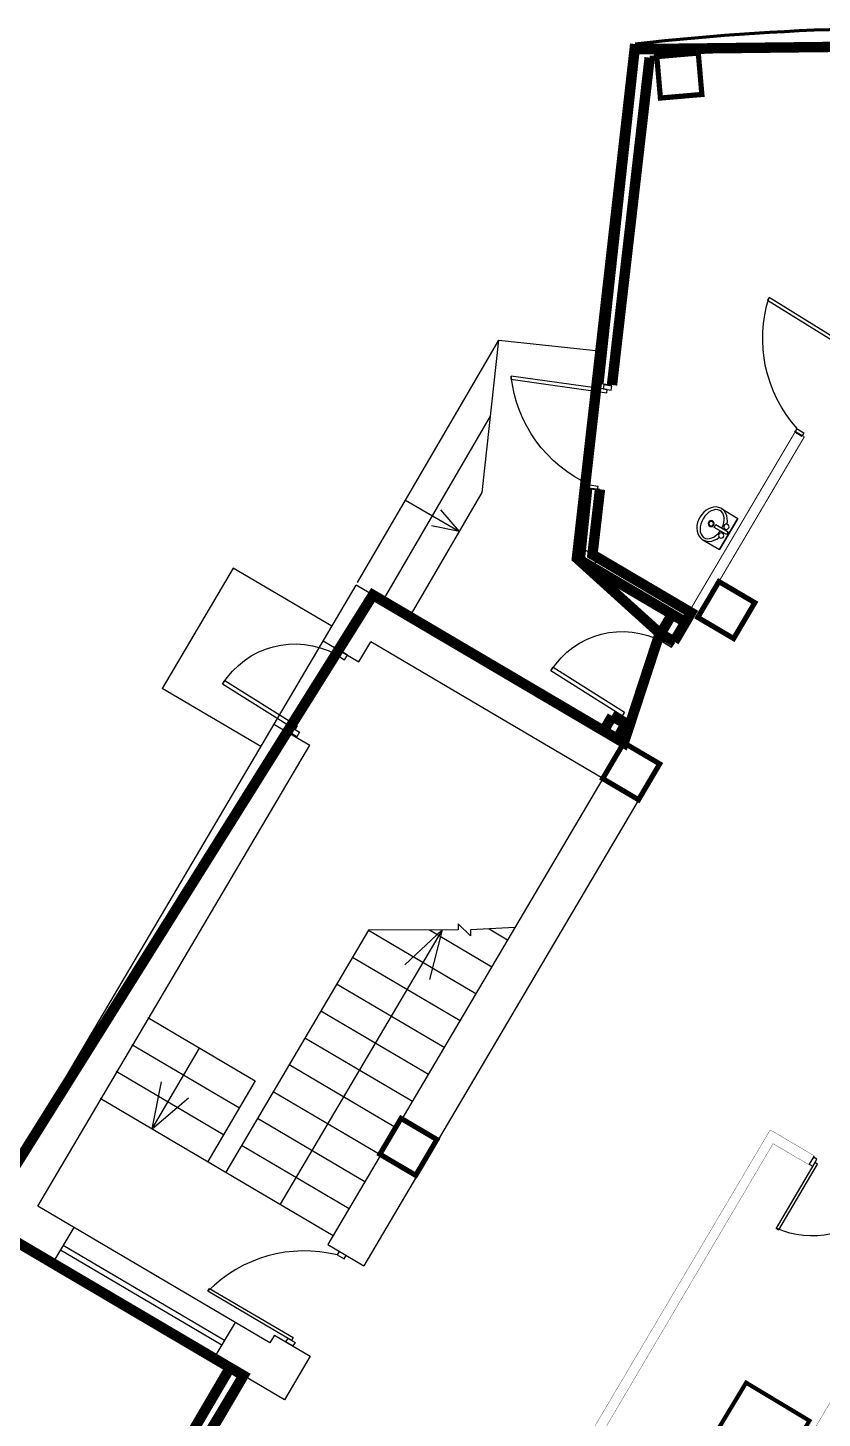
# Model space of a CAD drawing. Header units: millimetres. Extents: x 72758 to 367830, y 150032 to 293149.
# Drawn here: x 84565 to 92200, y 218219 to 231593 of the extents above; entities that cross this region are included whole.
import ezdxf

# ---------------------------------------------------------------- set-up
doc = ezdxf.new("R2010")
doc.units = ezdxf.units.MM
doc.linetypes.add('HIDDEN', pattern=[0.375, 0.25, -0.125])
for name, color, linetype in [('4', 34, 'Continuous'), ('5', 150, 'Continuous'), ('columns', 192, 'Continuous')]:
    doc.layers.add(name, color=color, linetype=linetype)

# ---------------------------------------------------------------- blocks, each defined once
blk = doc.blocks.new('A$C132F51F1')
at = {"layer": '4', "linetype": 'Continuous'}
for points in [[(809.9998380215875, 860.0000049639748), (-0.0001619784052309, 860.0000049639748), (-0.0001619784052309, 820.0000049639748), (809.9998380215875, 820.0000049639748)], [(759.9998380215839, 910.0000049639748), (759.9998380215839, 860.0000049639748), (859.9998380215839, 860.0000049639748), (859.9998380215839, 910.0000049639748)], [(759.9998380215839, 4.9639820645e-06), (759.9998380215839, 50.00000496398206), (859.9998380215839, 50.00000496398206), (859.9998380215839, 4.9639820645e-06)]]:
    blk.add_lwpolyline(points, close=True, dxfattribs=at)
blk.add_arc((809.9998380215875, 860.0000049639748), 809.9999999999927, 180, 266.4609735409952, dxfattribs=at)
blk = doc.blocks.new('Z$W@#52')
at = {"layer": 'columns', "lineweight": 0, "ltscale": 2000, "const_width": 50}
blk.add_lwpolyline([(21.53718579444103, 237.3432156166527), (224.6487432743888, 581.9381883283204), (569.243715985911, 378.8266308484599), (366.1321585060796, 34.23165813692322), (21.53718579455744, 237.3432156167983)], dxfattribs=at)
blk = doc.blocks.new('Z$W@#1548')
at = {"layer": '5', "linetype": 'Continuous', "ltscale": 2500}
blk.add_line((455.9240123830605, 500.3638539412059), (455.9240123821401, 0), dxfattribs=at)
for points in [[(191.6633826729012, 500.3638539412059), (455.9240123830605, 500.3638539412059)], [(191.6633826729012, 500.1266409573145), (455.9240123830605, 500.1266409573145)], [(455.9240123830605, 0), (455.9240123830605, 500.3638539412059)], [(434.3433146531097, 273.4795847740024), (238.3658959244713, 273.4795847740024)], [(238.3658959244713, 273.4795847740024), (238.3658959244713, 227.2481231086422)], [(238.3658959244713, 227.2481231086422), (434.3433146531097, 227.2481231086422)], [(434.3433146531097, 227.2481231086422), (434.3433146531097, 273.4795847740024)], [(191.6633826729012, 0), (455.9240123830605, 0)]]:
    blk.add_lwpolyline(points, dxfattribs=at)
for centre, radius in [((176.7733598455889, 249.7886004177853), 40.82111214782344), ((176.7733598455889, 249.7886004177853), 30.82111214782344), ((378.3496958776013, 320.5366586693563), 36.42457516299328), ((378.3496958776013, 180.4414079198614), 36.42457516299328)]:
    blk.add_circle(centre, radius, dxfattribs=at)
at = {"layer": '5', "linetype": 'Continuous', "ltscale": 2500, "extrusion": (0, 0, -1)}
for major_axis, ratio, start_param, end_param in [((-5.681651616549831e-11, 250.0633204784444), 0.7760822392178964, 2.002072519005743, 7.419320920129742), ((-2.286454693021843e-10, 216.4062869521303), 0.6661353664344177, 1.676420223309838, 7.745564261500943), ((8.772558359243043e-09, 250.0633204570291), 0.7760822392835873, 1.432506514006646, 1.477017592250542), ((-1.902244761647678e-08, 250.0633204379054), 0.7760822393419238, 1.662161065881041, 1.705705147530379)]:
    blk.add_ellipse((191.6633826726684, 250.0633204786573), major_axis=major_axis, ratio=ratio, start_param=start_param, end_param=end_param, dxfattribs=at)
blk = doc.blocks.new('Z$W@#29337')
at = {"layer": '4', "linetype": 'Continuous'}
for points in [[(39.0110000007553, 39.0110000007553), (39.0110000007553, 770.9892000129839), (70.21980000135954, 770.9892000129839), (70.21980000135954, 39.0110000007553)], [(0, 78.0220000015106), (39.0110000007553, 78.0220000015106), (39.0110000007553, 0), (0, 0)], [(810.0002000137465, 78.0220000015106), (770.9892000129912, 78.0220000015106), (770.9892000129912, 0), (810.0002000137465, 0)]]:
    blk.add_lwpolyline(points, close=True, dxfattribs=at)
blk.add_arc((-45.20517554855905, -49.62579068745981), 824.9250433745183, 8.901639349489432, 84.1404947526145, dxfattribs=at)
blk = doc.blocks.new('Z$W@#11163')
at = {"layer": '4', "linetype": 'Continuous'}
for points in [[(39.0110000007553, 39.0110000007553), (39.0110000007553, 970.9892000129839), (70.21980000135954, 970.9892000129839), (70.21980000135954, 39.0110000007553)], [(0, 78.0220000015106), (39.0110000007553, 78.0220000015106), (39.0110000007553, 0), (0, 0)], [(1010.000200013747, 78.0220000015106), (970.9892000129912, 78.0220000015106), (970.9892000129912, 0), (1010.000200013747, 0)]]:
    blk.add_lwpolyline(points, close=True, dxfattribs=at)
blk.add_arc((-275.6567936798092, -288.5740792912693), 1298.274036924243, 16.40181699703405, 75.97330530512889, dxfattribs=at)

msp = doc.modelspace()

# ---------------------------------------------------------------- linework, layer by layer
at = {"color": 0, "ltscale": 2000}
for p, q in [((87734.89161934995, 226258.0004641768), (89091.75302312069, 228589.3350579292)), ((88933.15263707668, 227124.0300399112), (89091.75302312069, 228589.3350579292)), ((89091.75302312069, 228589.3350579292), (90083.29315076966, 228482.0136162564)), ((87994.17443374835, 226107.095122464), (89012.45283009869, 227856.6825489206)), ((88253.45724814676, 225956.1897807503), (88933.15263707668, 227124.0300399112)), ((88196.25187719718, 227050.7012708411), (88714.817505994, 226748.8905874146)), ((88714.817505994, 226748.8905874146), (88534.68826703832, 226956.4720644709)), ((88714.817505994, 226748.8905874146), (88445.35282375489, 226802.9775301013)), ((86539.73643011146, 226396.6214787876), (85856.85622573749, 225238.0606942075)), ((87487.37260506593, 225838.0646957197), (86539.73643011146, 226396.6214787876)), ((84114.68730817467, 220116.0348306205), (87719.91745344282, 226232.5955962502)), ((90638.51748584874, 224512.3110732986), (87719.91745344282, 226232.5955962502)), ((87403.66754047584, 225696.0523710335), (87748.2625131869, 225492.9408135535)), ((87748.2625131869, 225492.9408135535), (87861.40086867486, 225684.8890660592)), ((89007.60981090658, 225009.2892985344), (87861.40086867486, 225684.8890660592)), ((86804.49240069196, 224679.5039111385), (85856.85622573749, 225238.0606942075)), ((90090.81095565774, 224370.8276580665), (89007.60981090658, 225009.2892985344)), ((86931.17933043104, 224894.4384015128), (87275.7743031421, 224691.3268440329)), ((84662.39383836568, 220257.5182458516), (87275.7743031421, 224691.3268440329)), ((90638.51748584874, 224512.3110732986), (87793.40322672308, 219685.3475924945)), ((90090.81095565774, 224370.8276580665), (87448.80825401109, 219888.4591499744)), ((88819.80976133433, 222859.5319163278), (88700.53726600774, 222975.2704117932)), ((88700.53726600774, 222975.2704117932), (88700.78838870313, 222916.2628035136)), ((87838.35669264302, 222912.5924942372), (86467.35367965337, 220586.5764284339)), ((88546.35300005798, 222915.6055623172), (86991.4825885297, 220277.6437758058)), ((88700.78838870313, 222916.2628035136), (87838.35669264302, 222912.5924942372)), ((87838.35669264302, 222912.5924942372), (88872.14161077712, 222303.2578217974)), ((88546.35300005798, 222915.6055623172), (88187.5457779757, 222580.1088792626)), ((88424.92981748015, 222915.0888134139), (89024.47527888708, 222561.7040513316)), ((88546.35300005798, 222915.6055623172), (88426.60815726698, 222439.2004620256)), ((88821.57377829507, 222916.7768381173), (88819.80976133433, 222859.5319163278)), ((89246.12987572246, 222937.7587706959), (88821.57377829507, 222916.7768381173)), ((88998.07525527396, 222925.4996950319), (89176.80894699704, 222820.1502808649)), ((87686.02302453306, 222654.146264703), (88719.80794266716, 222044.8115922641)), ((87533.6893564231, 222395.7000351697), (88567.4742745572, 221786.3653627299)), ((85718.2722794927, 222072.8055682145), (86752.05719762773, 221463.4708957747)), ((87381.35568831314, 222137.2538056364), (88415.14060644724, 221527.9191331966)), ((87229.02202020318, 221878.8075761022), (88262.80693833821, 221269.4729036624)), ((85565.93861138273, 221814.3593386812), (86599.72352951777, 221205.0246662414)), ((85760.0082577496, 221003.5007648179), (86217.00926207949, 221778.8394534188)), ((87076.68835209322, 221620.3613465689), (88110.47327022732, 221011.0266741291)), ((85413.60494327277, 221555.913109147), (86447.3898614078, 220946.5784367072)), ((85760.0082577496, 221003.5007648179), (85850.53908334312, 221453.034318517)), ((86752.05719762773, 221463.4708957747), (86295.05619329785, 220688.1322071739)), ((86924.35468398326, 221361.9151170347), (87958.13960211829, 220752.5804445949)), ((85261.27127516281, 221297.4668796137), (87501.1385977884, 219977.241755994)), ((85760.0082577496, 221003.5007648179), (86109.4547927567, 221300.4239290469)), ((86772.0210158733, 221103.4688875014), (87805.80593400833, 220494.1342150616)), ((86619.68734776333, 220845.0226579672), (87653.47226589837, 220235.6879855283)), ((86891.80392534856, 218943.456837859), (84662.39383836568, 220257.5182458516)), ((87033.2873405806, 218395.750307668), (84114.68730817467, 220116.0348306205)), ((85006.98881107767, 220054.4066883717), (84803.87725359772, 219709.8117156606)), ((84905.43303233769, 219882.1092020162), (86456.11040954024, 218968.1071933564)), ((87448.80825401109, 219888.4591499744), (87793.40322672308, 219685.3475924945)), ((84880.04408765223, 219839.0348304268), (86430.72146485478, 218925.032821767)), ((86557.66618828021, 219140.4046797119), (86354.55463080027, 218795.8097070009)), ((86935.95157137432, 219018.3568438776), (86891.80392534856, 218943.456837859)), ((86935.95157137432, 219018.3568438776), (87280.5465440863, 218815.2452863976)), ((87280.5465440863, 218815.2452863976), (87033.2873405806, 218395.750307668))]:
    msp.add_line(p, q, dxfattribs=at)
at = {"color": 0, "linetype": 'Continuous', "ltscale": 2000}
for p, q in [((89883.41303751164, 226594.6822866816), (90747.39332184487, 226085.4340530169)), ((90049.58833046362, 226496.7350580823), (89993.63456289202, 226401.8050243175)), ((90783.94255499088, 225700.1836976111), (90776.89775907165, 225688.166705072))]:
    msp.add_line(p, q, dxfattribs=at)
at = {"color": 0, "linetype": 'Continuous', "ltscale": 2000, "const_width": 100}
msp.add_lwpolyline([(73839.16938354925, 197094.0244447421), (75082.46371932805, 199670.4347572234), (73004.43664741435, 200895.267817731), (76447.8265419706, 207107.2206464736), (78875.7782492676, 205683.8674884504), (86638.30243741546, 218628.5627547894), (84114.68730817467, 220116.0348306196), (87882.35823281866, 226136.849568856), (90293.92251313767, 224715.4226307785), (90639.1433971274, 225769.362036461), (89842.88926727057, 226490.6574864872), (90397.69846882219, 231386.7965220511), (94135.67671775645, 231430.1815598542)], dxfattribs=at)
at = {"color": 0, "linetype": 'Continuous', "lineweight": 70, "ltscale": 2000}
for points in [[(90049.71771166299, 228171.8109702701, 100, 100, 0), (90403.09183568612, 231436.6257042298, 0, 0, 0)], [(90542.2989244844, 231306.0087340595, 100, 100, 0), (90180.0076146276, 228156.4642766174, 0, 0, 0)], [(90886.67661942833, 225875.4271681039, 100, 100, 0), (89870.50141399179, 226474.3823038228, 100, 100, 0), (89941.92911813327, 227167.5247212248, 0, 0, 0)], [(90064.58821052976, 227153.0768517275, 100, 100, 0), (89992.44501444057, 226525.906955014, 100, 100, 0), (90940.44091230643, 225967.1381436615, 100, 100, 0), (90776.89775907165, 225688.166705072, 0, 0, 0)]]:
    msp.add_lwpolyline(points, format="xyseb", dxfattribs=at)
at = {"color": 0, "lineweight": 0, "ltscale": 2000, "const_width": 10}
for points in [[(90049.71771166299, 228171.8109702701), (90180.0076146276, 228156.4642766174)], [(91942.9914885118, 227710.1418049606), (92029.13812876875, 227659.3651550962)], [(89941.92911813327, 227167.5247212248), (90064.58821052976, 227153.0768517275)]]:
    msp.add_lwpolyline(points, dxfattribs=at)
at = {"color": 0, "lineweight": 0, "ltscale": 2000}
for points in [[(90783.55599509936, 225743.0805636999, 10, 10, 0), (91942.9914885118, 227710.1418049606, 0, 0, 0)], [(91008.1772939983, 225927.2128891656, 10, 10, 0), (92029.13812876875, 227659.3651550962, 0, 0, 0)], [(92123.44473060698, 220742.9923902275, 3, 3, 0), (91700.91980609961, 220992.0375077911, 3, 3, 0), (89508.43344989151, 217285.0763166454, 3, 3, 0), (96045.84517373994, 213431.7926106872, 0, 0, 0)], [(92072.666841237, 220656.8436470498, 3, 3, 0), (91728.45318655123, 220859.7304476285, 3, 3, 0), (89643.23067921225, 217321.707692991, 3, 3.000000000000001, 0), (96096.62329124205, 213517.9417409087, 0, 0, 0)], [(92123.44476007402, 220742.9924402218, 10, 10, 0), (92072.666841237, 220656.8436470498, 0, 0, 0)], [(93223.50479818985, 219976.4012716161, 3, 3, 0), (91139.08625901502, 216440.0188099863, 0, 0, 0)]]:
    msp.add_lwpolyline(points, format="xyseb", dxfattribs=at)
at = {"color": 0, "linetype": 'Continuous', "ltscale": 2000}
for points in [[(90886.67661942833, 225875.4271681039, 10, 10, 0), (89842.88926727057, 226490.6574864872, 0, 0, 0)], [(90776.89775907165, 225688.166705072, 100, 100, 0), (90639.1433971274, 225769.362036461, 0, 0, 0)], [(90312.6639937918, 224896.2780886442, 100, 100, 0), (90177.71045078628, 224975.8225581758, 0, 0, 0)]]:
    msp.add_lwpolyline(points, format="xyseb", dxfattribs=at)
at = {"color": 0, "ltscale": 2000}
for points in [[(90757.45314265334, 225951.5942155337, 100, 100, 0), (90647.67428229668, 225764.3337525027, 0, 0, 0)], [(90183.4405170168, 224972.4451360749, 100, 100, 0), (90099.83100261923, 224829.8242678214, 0, 0, 0)], [(90312.6639937918, 224896.2780886442, 100, 100, 0), (90229.05447939422, 224753.6572203906, 0, 0, 0)], [(86509.07896064047, 218704.7298022201, 100, 100, 0), (78872.40912488208, 205678.120445801, 0, 0, 0)], [(86638.30243741546, 218628.5627547903, 100, 100, 0), (79001.63260165707, 205601.9533983711, 0, 0, 0)]]:
    msp.add_lwpolyline(points, format="xyseb", dxfattribs=at)
at = {"color": 0, "linetype": 'HIDDEN', "ltscale": 1000, "const_width": 40}
msp.add_lwpolyline([(91469.2702106965, 218560.2606315827), (90537.0512951092, 217008.7878173115), (91145.64007860715, 216643.1107841255), (92077.85899419442, 218194.5835983958)], close=True, dxfattribs=at)
at = {"color": 0, "linetype": 'Continuous', "lineweight": 100, "ltscale": 2000}
for centre, radius, start, end in [((93225.53066155792, 205986.3515917445), 25606.3002662716, 75.75765843169798, 96.32825084972723), ((93216.35035577428, 205978.5219573844), 25468.25744882867, 75.73393232608478, 96.02690505949276)]:
    msp.add_arc(centre, radius, start, end, dxfattribs=at)

# ---------------------------------------------------------------- block references
at = {"color": 0, "lineweight": 0, "ltscale": 2000}
for name, p, rotation in [('Z$W@#52', (90765.56995672744, 230711.1740530618), 35.45526585505222), ('Z$W@#11163', (87113.58740287006, 218913.6545306929), 59.48400000113999)]:
    msp.add_blockref(name, p, dxfattribs=dict(at, rotation=rotation))
at = {"color": 0, "lineweight": 0, "ltscale": 2000, "xscale": -1}
for name, p, rotation in [('Z$W@#11163', (92536.18653063301, 228521.3079559338), 58.23740904600153), ('Z$W@#11163', (90177.98566145834, 228146.6546207229), 82.03555695261748), ('Z$W@#29337', (92115.79279535462, 220730.6630622316), 149.4839999975468)]:
    msp.add_blockref(name, p, dxfattribs=dict(at, rotation=rotation))
at = {"color": 0, "ltscale": 1000, "xscale": -0.7000000000425611, "yscale": 0.6999999999534339, "zscale": 0.7, "rotation": 149.294132638652}
msp.add_blockref('Z$W@#1548', (91116.73912094173, 227037.1222879011), dxfattribs=at)
at = {"color": 0, "lineweight": 0, "ltscale": 2000}
for p in [(90983.2757785219, 225684.1618196517), (90069.27376986307, 224133.4844424501), (87927.7011901905, 220520.4837997258)]:
    msp.add_blockref('Z$W@#52', p, dxfattribs=at)
at = {"color": 0, "linetype": 'Continuous', "ltscale": 2000, "xscale": -1.014286000113723, "yscale": 1.014285999932326, "zscale": 1.014286, "rotation": 148.0746334119728}
msp.add_blockref('A$C132F51F1', (86897.16280039039, 226018.8679501573), dxfattribs=at)
at = {"color": 0, "linetype": 'Continuous', "lineweight": 0, "ltscale": 2000, "xscale": -1, "rotation": 147.7618398344336}
msp.add_blockref('A$C132F51F1', (90052.62860548415, 226135.3849025658), dxfattribs=at)

doc.saveas('drawing.dxf')
